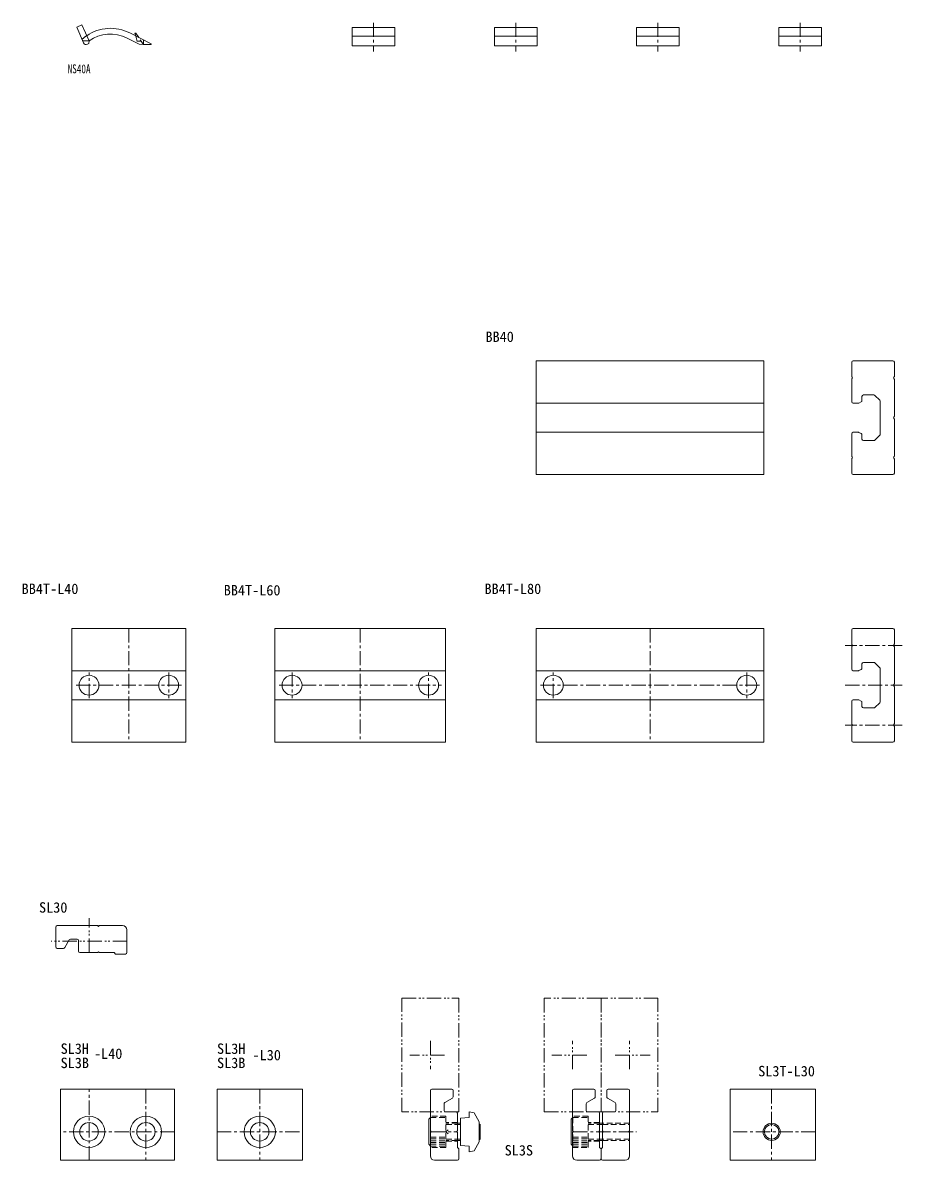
# Model space of a CAD drawing. Units: millimetres on the paper. Extents: x -598 to 1503, y -396 to 443.
# Drawn here: x -597.8 to -288.6, y -387.5 to 12.4 of the extents above; entities that cross this region are included whole.
import ezdxf
from ezdxf.enums import TextEntityAlignment as Align

# ---------------------------------------------------------------- set-up
doc = ezdxf.new("R2010")
doc.units = ezdxf.units.MM
for name, pattern in [('CHAIN1', [8, 5, -1, 1, -1]), ('DASHED2', [3, 2, -1]), ('DOUBLE_CHAIN1', [8.8, 5, -1, 0.6, -0.6, 0.6, -1])]:
    doc.linetypes.add(name, pattern=pattern)
for name, color, linetype, lineweight in [('0-0', 7, 'Continuous', 18), ('0-1', 4, 'CHAIN1', 18), ('0-3', 4, 'DOUBLE_CHAIN1', 18)]:
    doc.layers.add(name, color=color, linetype=linetype, lineweight=lineweight)
doc.styles.add('ＭＳ ゴシック', font='')
doc.styles.get('ＭＳ ゴシック').set_extended_font_data('MS Gothic')

msp = doc.modelspace()

# ---------------------------------------------------------------- linework, layer by layer
at = {"layer": '0-0'}
for p, q in [((-558.063, 8.749), (-558.363, 8.749)), ((-558.363, 8.749), (-558.101, 7.737)), ((-556.998, 7.172), (-558.063, 8.749)), ((-482, 10.736), (-482, 4.336)), ((-467, 10.736), (-482, 10.736)), ((-432, 10.736), (-432, 4.336)), ((-417, 10.736), (-432, 10.736)), ((-382, 10.736), (-382, 4.336)), ((-367, 10.736), (-382, 10.736)), ((-332, 10.736), (-332, 4.336)), ((-317, 10.736), (-332, 10.736)), ((-576.689, 5.994), (-574.5, 5.994)), ((-467, 7.736), (-482, 7.736)), ((-417, 7.736), (-432, 7.736)), ((-367, 7.736), (-382, 7.736)), ((-317, 7.736), (-332, 7.736)), ((-417.267, -146.461), (-417.267, -106.461)), ((-417.267, -106.461), (-337.267, -106.461)), ((-337.267, -106.461), (-337.267, -146.461)), ((-306.35, -111.912), (-306.35, -106.961)), ((-305.85, -106.461), (-291.85, -106.461)), ((-291.35, -106.961), (-291.35, -111.912)), ((-306.35, -120.861), (-306.35, -113.009)), ((-306.138, -112.248), (-306.262, -112.124)), ((-306.262, -112.797), (-306.138, -112.673)), ((-291.438, -112.124), (-291.562, -112.248)), ((-291.562, -112.673), (-291.438, -112.797)), ((-291.35, -113.009), (-291.35, -125.912)), ((-302.75, -118.961), (-302.75, -120.452)), ((-298.557, -118.461), (-302.25, -118.461)), ((-296.497, -120.314), (-298.204, -118.607)), ((-337.267, -121.361), (-417.267, -121.361)), ((-304.068, -121.361), (-305.85, -121.361)), ((-303.026, -120.899), (-303.845, -121.308)), ((-296.35, -132.253), (-296.35, -120.668)), ((-291.438, -126.124), (-291.562, -126.248)), ((-291.562, -126.673), (-291.438, -126.797)), ((-291.35, -127.009), (-291.35, -139.912)), ((-337.267, -131.561), (-417.267, -131.561)), ((-305.85, -131.561), (-304.068, -131.561)), ((-303.845, -131.613), (-303.026, -132.022)), ((-306.35, -139.912), (-306.35, -132.061)), ((-302.75, -132.47), (-302.75, -133.961)), ((-302.25, -134.461), (-298.557, -134.461)), ((-298.204, -134.314), (-296.497, -132.607)), ((-306.35, -145.961), (-306.35, -141.009)), ((-306.138, -140.248), (-306.262, -140.124)), ((-306.262, -140.797), (-306.138, -140.673)), ((-291.438, -140.124), (-291.562, -140.248)), ((-291.562, -140.673), (-291.438, -140.797)), ((-291.35, -141.009), (-291.35, -145.961)), ((-337.267, -146.461), (-417.267, -146.461)), ((-291.85, -146.461), (-305.85, -146.461)), ((-306.35, -205.951), (-306.35, -201)), ((-305.85, -200.5), (-291.85, -200.5)), ((-291.35, -201), (-291.35, -205.951)), ((-306.35, -214.9), (-306.35, -207.049)), ((-306.138, -206.288), (-306.262, -206.164)), ((-306.262, -206.836), (-306.138, -206.712)), ((-291.438, -206.164), (-291.562, -206.288)), ((-291.562, -206.712), (-291.438, -206.836)), ((-291.35, -207.049), (-291.35, -219.951)), ((-540.5, -215.4), (-580.5, -215.4)), ((-449.119, -215.4), (-509.119, -215.4)), ((-337.267, -215.4), (-417.267, -215.4)), ((-304.068, -215.4), (-305.85, -215.4)), ((-303.026, -214.938), (-303.845, -215.347)), ((-302.75, -213), (-302.75, -214.491)), ((-298.557, -212.5), (-302.25, -212.5)), ((-296.497, -214.354), (-298.204, -212.646)), ((-296.35, -226.293), (-296.35, -214.707)), ((-291.438, -220.164), (-291.562, -220.288)), ((-291.562, -220.712), (-291.438, -220.836)), ((-291.35, -221.049), (-291.35, -233.951)), ((-540.5, -225.6), (-580.5, -225.6)), ((-449.119, -225.6), (-509.119, -225.6)), ((-337.267, -225.6), (-417.267, -225.6)), ((-306.35, -233.951), (-306.35, -226.1)), ((-305.85, -225.6), (-304.068, -225.6)), ((-303.845, -225.653), (-303.026, -226.062)), ((-302.75, -226.509), (-302.75, -228)), ((-298.204, -228.354), (-296.497, -226.646)), ((-302.25, -228.5), (-298.557, -228.5)), ((-306.35, -240), (-306.35, -235.049)), ((-306.138, -234.288), (-306.262, -234.164)), ((-306.262, -234.836), (-306.138, -234.712)), ((-291.438, -234.164), (-291.562, -234.288)), ((-291.562, -234.712), (-291.438, -234.836)), ((-291.35, -235.049), (-291.35, -240)), ((-291.85, -240.5), (-305.85, -240.5)), ((-586.188, -312.5), (-586.188, -305.5)), ((-570.888, -305), (-562.688, -305)), ((-561.188, -306.5), (-561.188, -314.5)), ((-581.485, -310.05), (-583.044, -312.75)), ((-578.688, -309.8), (-581.052, -309.8)), ((-578.188, -314), (-578.188, -310.3)), ((-583.477, -313), (-585.688, -313)), ((-447, -362.5), (-454, -362.5)), ((-446.5, -365.211), (-446.5, -363)), ((-404.5, -377.2), (-404.5, -363)), ((-404, -362.5), (-397, -362.5)), ((-396.5, -363), (-396.5, -365.211)), ((-392.5, -365.211), (-392.5, -363)), ((-392, -362.5), (-385, -362.5)), ((-449.7, -370), (-449.7, -367.636)), ((-449.45, -367.203), (-446.75, -365.644)), ((-399.7, -367.636), (-399.7, -370)), ((-396.75, -365.644), (-399.45, -367.203)), ((-389.55, -367.203), (-392.25, -365.644)), ((-389.3, -370), (-389.3, -367.636)), ((-445.5, -370.5), (-449.2, -370.5)), ((-440.9, -370.5), (-440.9, -372.413)), ((-439.135, -370.821), (-440.9, -370.5)), ((-437.3, -374), (-439.135, -370.821)), ((-399.2, -370.5), (-395.5, -370.5)), ((-393.5, -370.5), (-389.8, -370.5)), ((-454.4, -372.5), (-455, -373.1)), ((-455, -381.9), (-455, -373.1)), ((-443.9, -374.5), (-445, -374.5)), ((-440.9, -372.413), (-443.9, -372.675)), ((-443.9, -382.325), (-443.9, -372.675)), ((-437.3, -374), (-437.3, -381)), ((-437.3, -374.65), (-437, -374.95)), ((-437.3, -374.95), (-437, -374.95)), ((-437, -380.05), (-437, -374.95)), ((-404.4, -372.5), (-405, -373.1)), ((-405, -381.9), (-405, -373.1)), ((-394, -374.5), (-395, -374.5)), ((-454.5, -377.8), (-454.5, -386)), ((-455, -381.9), (-454.4, -382.5)), ((-443.9, -380.5), (-445, -380.5)), ((-440.9, -382.587), (-443.9, -382.325)), ((-440.9, -384.5), (-440.9, -382.587)), ((-437.3, -381), (-439.135, -384.179)), ((-437, -380.05), (-437.3, -380.35)), ((-437.3, -380.05), (-437, -380.05)), ((-405, -381.9), (-404.4, -382.5)), ((-394, -380.5), (-395, -380.5)), ((-394.5, -387), (-394.5, -383.5)), ((-453, -387.5), (-445, -387.5)), ((-439.135, -384.179), (-440.9, -384.5)), ((-403, -387.5), (-395, -387.5)), ((-386, -387.5), (-394, -387.5))]:
    msp.add_line(p, q, dxfattribs=at)
for points in [[(-574.5, 5.994), (-577.013, 11.638), (-578.84, 10.824), (-576.399, 5.343)], [(-560.21, 8.818), (-552.663, 4.949), (-552.663, 4.749), (-555.363, 4.749), (-556.861, 4.853), (-561.123, 7.039)], [(-467, 10.736), (-467, 4.336), (-482, 4.336)], [(-417, 10.736), (-417, 4.336), (-432, 4.336)], [(-367, 10.736), (-367, 4.336), (-382, 4.336)], [(-317, 10.736), (-317, 4.336), (-332, 4.336)], [(-574.5, 5.994), (-574.548, 5.072), (-575.079, 4.836)], [(-585.688, -305), (-571.488, -305), (-571.188, -305.3), (-570.888, -305)], [(-561.688, -315), (-565.188, -315), (-565.688, -314.5), (-570.888, -314.5), (-571.188, -314.2), (-571.488, -314.5), (-577.688, -314.5)], [(-454.5, -363), (-454.5, -377.2), (-454.2, -377.5), (-454.5, -377.8)], [(-384.5, -363), (-384.5, -377.2), (-384.8, -377.5), (-384.5, -377.8), (-384.5, -386)], [(-444.5, -387), (-444.5, -383.5), (-445, -383), (-445, -377.8), (-445.3, -377.5), (-445, -377.2), (-445, -371)], [(-395, -371), (-395, -377.2), (-395.3, -377.5), (-395, -377.8), (-395, -383), (-394.5, -383.5), (-394, -383), (-394, -377.8), (-393.7, -377.5), (-394, -377.2), (-394, -371)], [(-404.5, -377.2), (-404.2, -377.5), (-404.5, -377.8), (-404.5, -386)], [(-404.5, -377.2), (-404.2, -377.5), (-404.5, -377.8)]]:
    msp.add_lwpolyline(points, dxfattribs=at)
for points in [[(-580.5, -200.5), (-580.5, -240.5), (-540.5, -240.5), (-540.5, -200.5)], [(-449.119, -240.5), (-509.119, -240.5), (-509.119, -200.5), (-449.119, -200.5)], [(-337.267, -200.5), (-337.267, -240.5), (-417.267, -240.5), (-417.267, -200.5)], [(-544.5, -387.5), (-544.5, -362.5), (-584.5, -362.5), (-584.5, -387.5)], [(-529.5, -387.5), (-499.5, -387.5), (-499.5, -362.5), (-529.5, -362.5)], [(-319.073, -387.5), (-349.073, -387.5), (-349.073, -362.5), (-319.073, -362.5)]]:
    msp.add_lwpolyline(points, close=True, dxfattribs=at)
for centre, radius in [((-574.5, -220.5), 3.5), ((-546.5, -220.5), 3.5), ((-503.119, -220.5), 3.5), ((-455.119, -220.5), 3.5), ((-411.267, -220.5), 3.5), ((-343.267, -220.5), 3.5), ((-574.5, -377.5), 5.5), ((-574.5, -377.5), 3.25), ((-554.5, -377.5), 5.5), ((-554.5, -377.5), 3.25), ((-514.5, -377.5), 5.5), ((-514.5, -377.5), 3.25), ((-334.5, -377.5), 2.55)]:
    msp.add_circle(centre, radius, dxfattribs=at)
for centre, radius, start, end in [((-566.963, -4.351), 14.8, 62.85458, 124.42278), ((-566.963, -4.351), 12.8, 62.85458, 126.07415), ((-575.486, 5.75), 1, 204, 294), ((-305.85, -106.961), 0.5, 90, 180), ((-291.85, -106.961), 0.5, 0, 90), ((-306.05, -111.912), 0.3, 180, 225), ((-291.65, -111.912), 0.3, 315, 0), ((-306.05, -113.009), 0.3, 135, 180), ((-306.35, -112.461), 0.3, 315, 45), ((-291.35, -112.461), 0.3, 135, 225), ((-291.65, -113.009), 0.3, 0, 45), ((-302.25, -118.961), 0.5, 90, 180), ((-298.557, -118.961), 0.5, 45, 90), ((-305.85, -120.861), 0.5, 180, 270), ((-304.068, -120.861), 0.5, 270, 296.56505), ((-303.25, -120.452), 0.5, 296.56505, 0), ((-296.85, -120.668), 0.5, 0, 45), ((-291.35, -126.461), 0.3, 135, 225), ((-291.65, -125.912), 0.3, 315, 0), ((-291.65, -127.009), 0.3, 0, 45), ((-305.85, -132.061), 0.5, 90, 180), ((-304.068, -132.061), 0.5, 63.43495, 90), ((-303.25, -132.47), 0.5, 0, 63.43495), ((-302.25, -133.961), 0.5, 180, 270), ((-298.557, -133.961), 0.5, 270, 315), ((-296.85, -132.253), 0.5, 315, 0), ((-306.05, -139.912), 0.3, 180, 225), ((-291.65, -139.912), 0.3, 315, 0), ((-306.05, -141.009), 0.3, 135, 180), ((-306.35, -140.461), 0.3, 315, 45), ((-291.35, -140.461), 0.3, 135, 225), ((-291.65, -141.009), 0.3, 0, 45), ((-305.85, -145.961), 0.5, 180, 270), ((-291.85, -145.961), 0.5, 270, 0), ((-305.85, -201), 0.5, 90, 180), ((-291.85, -201), 0.5, 0, 90), ((-306.05, -205.951), 0.3, 180, 225), ((-306.05, -207.049), 0.3, 135, 180), ((-306.35, -206.5), 0.3, 315, 45), ((-291.35, -206.5), 0.3, 135, 225), ((-291.65, -205.951), 0.3, 315, 0), ((-291.65, -207.049), 0.3, 0, 45), ((-305.85, -214.9), 0.5, 180, 270), ((-304.068, -214.9), 0.5, 270, 296.56505), ((-303.25, -214.491), 0.5, 296.56505, 0), ((-302.25, -213), 0.5, 90, 180), ((-298.557, -213), 0.5, 45, 90), ((-296.85, -214.707), 0.5, 0, 45), ((-291.35, -220.5), 0.3, 135, 225), ((-291.65, -219.951), 0.3, 315, 0), ((-291.65, -221.049), 0.3, 0, 45), ((-305.85, -226.1), 0.5, 90, 180), ((-304.068, -226.1), 0.5, 63.43495, 90), ((-303.25, -226.509), 0.5, 0, 63.43495), ((-296.85, -226.293), 0.5, 315, 0), ((-302.25, -228), 0.5, 180, 270), ((-298.557, -228), 0.5, 270, 315), ((-306.05, -233.951), 0.3, 180, 225), ((-306.05, -235.049), 0.3, 135, 180), ((-306.35, -234.5), 0.3, 315, 45), ((-291.35, -234.5), 0.3, 135, 225), ((-291.65, -233.951), 0.3, 315, 0), ((-291.65, -235.049), 0.3, 0, 45), ((-305.85, -240), 0.5, 180, 270), ((-291.85, -240), 0.5, 270, 0), ((-585.688, -305.5), 0.5, 90, 180), ((-562.688, -306.5), 1.5, 0, 90), ((-581.052, -310.3), 0.5, 90, 150), ((-578.688, -310.3), 0.5, 0, 90), ((-585.688, -312.5), 0.5, 180, 270), ((-583.477, -312.5), 0.5, 270, 330), ((-577.688, -314), 0.5, 180, 270), ((-561.688, -314.5), 0.5, 270, 0), ((-454, -363), 0.5, 90, 180), ((-447, -363), 0.5, 0, 90), ((-404, -363), 0.5, 90, 180), ((-397, -363), 0.5, 0, 90), ((-392, -363), 0.5, 90, 180), ((-385, -363), 0.5, 0, 90), ((-449.2, -367.636), 0.5, 120, 180), ((-447, -365.211), 0.5, 300, 0), ((-399.2, -367.636), 0.5, 120, 180), ((-397, -365.211), 0.5, 300, 0), ((-392, -365.211), 0.5, 180, 240), ((-389.8, -367.636), 0.5, 0, 60), ((-449.2, -370), 0.5, 180, 270), ((-445.5, -371), 0.5, 0, 90), ((-399.2, -370), 0.5, 180, 270), ((-395.5, -371), 0.5, 0, 90), ((-393.5, -371), 0.5, 90, 180), ((-389.8, -370), 0.5, 270, 0), ((-453, -386), 1.5, 180, 270), ((-445, -387), 0.5, 270, 0), ((-403, -386), 1.5, 180, 270), ((-395, -387), 0.5, 270, 0), ((-394, -387), 0.5, 180, 270), ((-386, -386), 1.5, 270, 0)]:
    msp.add_arc(centre, radius, start, end, dxfattribs=at)
at = {"layer": '0-1'}
for p, q in [((-474.5, 12.406), (-474.5, 2.257)), ((-424.5, 12.406), (-424.5, 2.257)), ((-374.5, 12.406), (-374.5, 2.257)), ((-324.5, 12.406), (-324.5, 2.257)), ((-560.5, -200.5), (-560.5, -240.5)), ((-479.119, -200.5), (-479.119, -240.5)), ((-377.267, -200.5), (-377.267, -240.5)), ((-288.587, -206.5), (-308.606, -206.5)), ((-574.5, -225), (-574.5, -216)), ((-546.5, -216), (-546.5, -225)), ((-503.119, -216), (-503.119, -225)), ((-455.119, -225), (-455.119, -216)), ((-411.267, -225), (-411.267, -216)), ((-343.267, -216), (-343.267, -225)), ((-579, -220.5), (-542, -220.5)), ((-507.619, -220.5), (-450.619, -220.5)), ((-415.767, -220.5), (-338.767, -220.5)), ((-308.606, -220.5), (-288.587, -220.5)), ((-288.587, -234.5), (-308.606, -234.5)), ((-574.5, -387.5), (-574.5, -362.5)), ((-554.5, -362.5), (-554.5, -387.5)), ((-514.5, -362.5), (-514.5, -387.5)), ((-334.5, -362.5), (-334.5, -387.5)), ((-544.5, -377.5), (-584.5, -377.5)), ((-529.5, -377.5), (-499.5, -377.5)), ((-454.2, -377.5), (-445.3, -377.5)), ((-404.2, -377.5), (-381.982, -377.5)), ((-319.073, -377.5), (-349.073, -377.5))]:
    msp.add_line(p, q, dxfattribs=at)
at = {"layer": '0-1', "linetype": 'DASHED2'}
for p, q in [((-558.101, 7.737), (-557.43, 5.145)), ((-557.627, 5.949), (-556.186, 5.949)), ((-555.363, 4.749), (-556.998, 7.172)), ((-555.363, 6.31), (-555.363, 4.749)), ((-449, -372), (-454.5, -372)), ((-454.4, -372.5), (-449, -372.5)), ((-454.4, -372.5), (-454.4, -382.5)), ((-449, -372), (-449, -383)), ((-445, -374.25), (-449, -374.25)), ((-445, -374.5), (-449, -374.5)), ((-449, -374.95), (-445, -374.95)), ((-404.4, -372.5), (-399, -372.5)), ((-404.4, -372.5), (-404.4, -382.5)), ((-395, -374.25), (-399, -374.25)), ((-395, -374.5), (-399, -374.5)), ((-399, -374.95), (-395, -374.95)), ((-384.5, -374.5), (-394, -374.5)), ((-394, -374.95), (-384.5, -374.95)), ((-454.4, -379.375), (-449, -379.375)), ((-449, -377.5), (-448.293, -376.793)), ((-449, -377.5), (-448.293, -378.207)), ((-404.4, -379.375), (-399, -379.375)), ((-449, -383), (-454.5, -383)), ((-454.4, -380), (-449, -380)), ((-454.4, -380.625), (-449, -380.625)), ((-454.4, -381.25), (-449, -381.25)), ((-454.4, -381.875), (-449, -381.875)), ((-454.4, -382.5), (-449, -382.5)), ((-449, -380.05), (-445, -380.05)), ((-445, -380.5), (-449, -380.5)), ((-449, -380.75), (-445, -380.75)), ((-404.4, -380), (-399, -380)), ((-404.4, -380.625), (-399, -380.625)), ((-404.4, -381.25), (-399, -381.25)), ((-404.4, -381.875), (-399, -381.875)), ((-404.4, -382.5), (-399, -382.5)), ((-399, -380.05), (-395, -380.05)), ((-395, -380.5), (-399, -380.5)), ((-395, -380.75), (-399, -380.75)), ((-384.5, -380.05), (-394, -380.05)), ((-394, -380.5), (-384.5, -380.5))]:
    msp.add_line(p, q, dxfattribs=at)
at = {"layer": '0-1', "linetype": 'Continuous'}
for p, q in [((-445, -374.95), (-443.9, -374.95)), ((-395, -374.95), (-394, -374.95)), ((-445, -380.05), (-443.9, -380.05)), ((-395, -380.05), (-394, -380.05))]:
    msp.add_line(p, q, dxfattribs=at)
at = {"layer": '0-1', "linetype": 'DASHED2'}
msp.add_lwpolyline([(-404.5, -383), (-399, -383), (-399, -372), (-404.5, -372)], dxfattribs=at)
at = {"layer": '0-1', "linetype": 'Continuous'}
msp.add_circle((-334.5, -377.5), 3, dxfattribs=at)
at = {"layer": '0-1', "linetype": 'DASHED2'}
msp.add_arc((-566.963, -4.351), 14.8, 124.42278, 132.42393, dxfattribs=at)
at = {"layer": '0-3'}
for p, q in [((-574.5, -314.5), (-574.5, -302.339)), ((-561.188, -310.5), (-587.812, -310.5)), ((-454.5, -345.5), (-454.5, -355.5)), ((-404.5, -355.5), (-404.5, -345.5)), ((-384.5, -355.5), (-384.5, -345.5)), ((-449.5, -350.5), (-461.743, -350.5)), ((-399.5, -350.5), (-411.743, -350.5)), ((-389.5, -350.5), (-377.257, -350.5))]:
    msp.add_line(p, q, dxfattribs=at)
for points in [[(-444.5, -370.5), (-464.5, -370.5), (-464.5, -330.5), (-444.5, -330.5)], [(-414.5, -370.5), (-394.5, -370.5), (-394.5, -330.5), (-414.5, -330.5)], [(-394.5, -370.5), (-374.5, -370.5), (-374.5, -330.5), (-394.5, -330.5)]]:
    msp.add_lwpolyline(points, close=True, dxfattribs=at)

# ---------------------------------------------------------------- texts
at = {"layer": '0-0', "style": 'ＭＳ ゴシック', "width": 0.75}
msp.add_text('NS40A', height=3.152, dxfattribs=at).set_placement((-582.007, -6.321), align=Align.BOTTOM_LEFT)
at = {"layer": '0-0', "style": 'ＭＳ ゴシック'}
for s, p in [('BB40', (-435.127, -100.919)), ('BB4T-L40', (-598.189, -189.526)), ('BB4T-L60', (-527.136, -190.023)), ('BB4T-L80', (-435.464, -189.526)), ('SL30', (-592.077, -301.557)), ('SL3H', (-584.5, -351.197)), ('SL3H', (-529.5, -351.197)), ('SL3B', (-584.5, -356.197)), ('-L40', (-572.759, -352.965)), ('SL3B', (-529.5, -356.197)), ('-L30', (-517.008, -353.453)), ('SL3T-L30', (-339.24, -359.099)), ('SL3S', (-428.381, -386.929))]:
    msp.add_text(s, height=3.666, dxfattribs=at).set_placement(p, align=Align.BOTTOM_LEFT)

doc.saveas('drawing.dxf')
